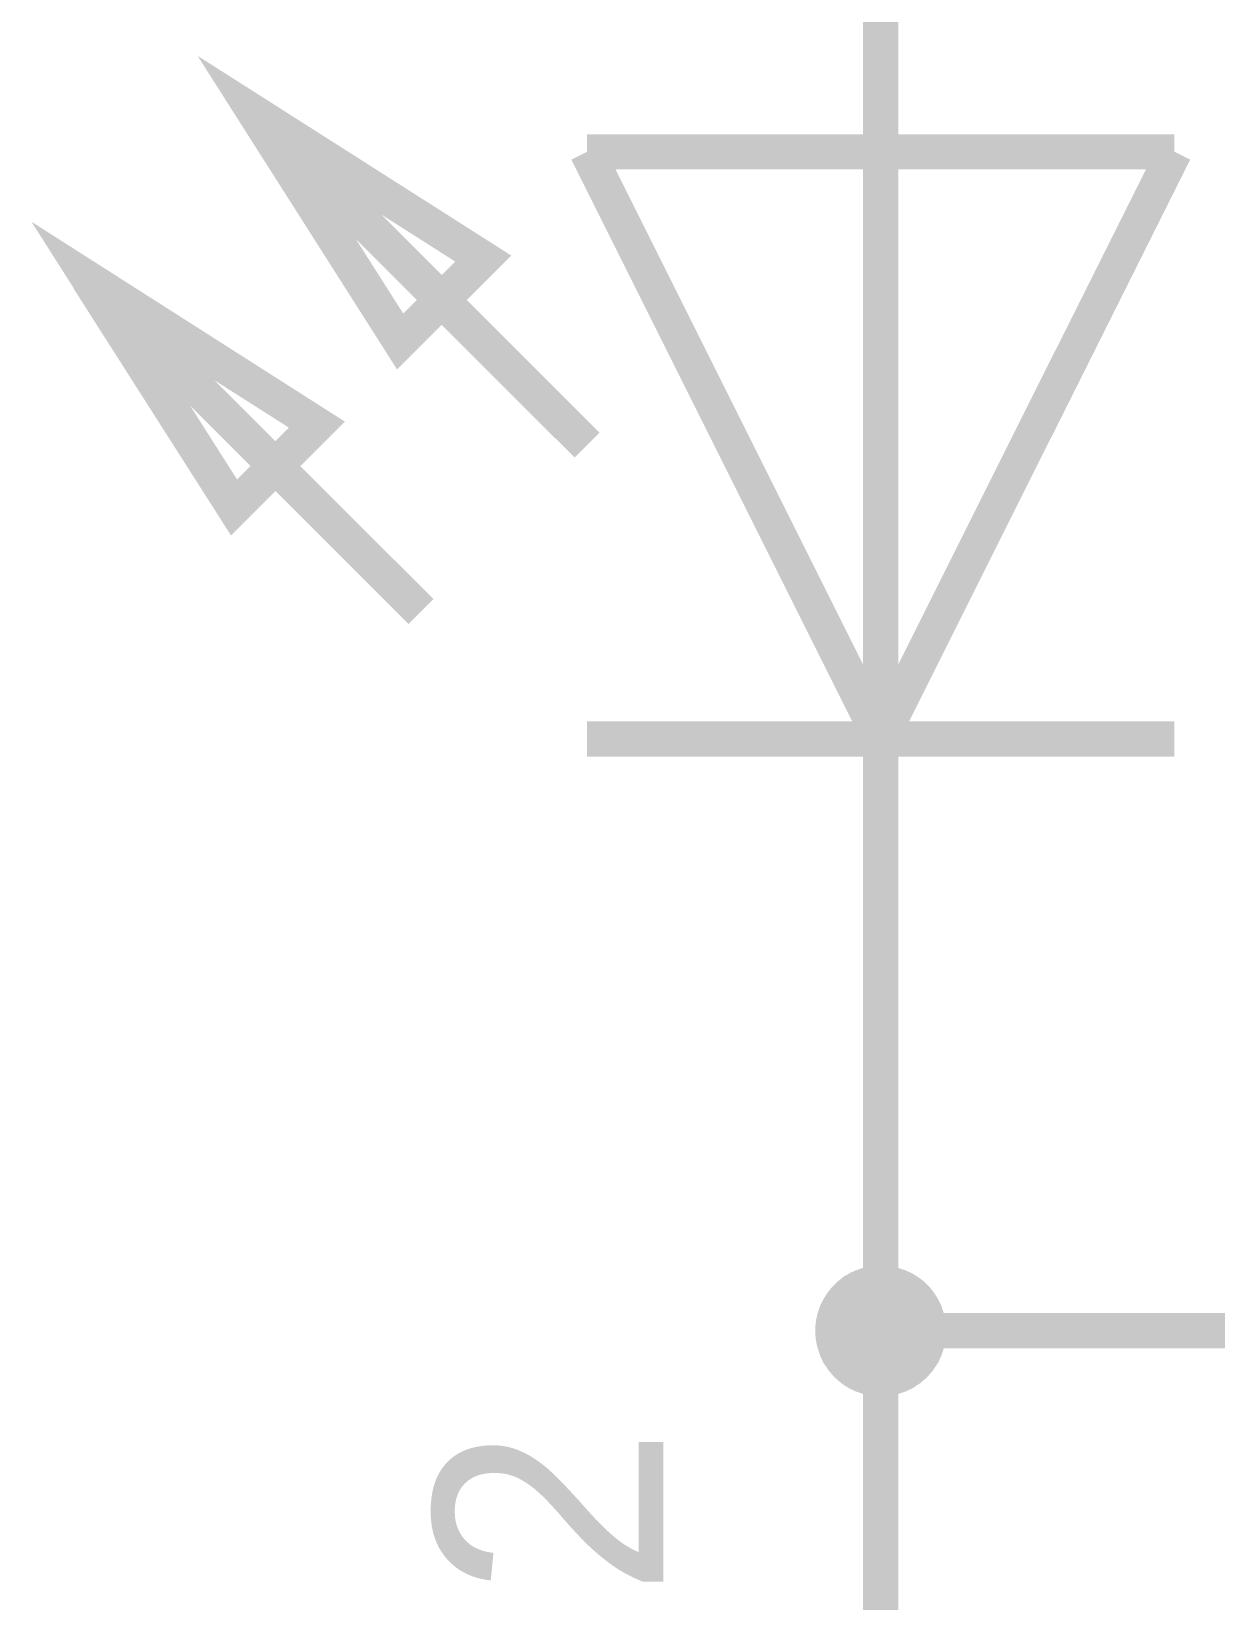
# Model space of a CAD drawing. Header units: millimetres. Extents: x 0 to 20.9, y 0 to 9.5.
# Drawn here: x 0.715 to 1.112, y 6.916 to 7.442 of the extents above; entities that cross this region are included whole.
import ezdxf

# ---------------------------------------------------------------- set-up
doc = ezdxf.new("R2010")
doc.units = ezdxf.units.MM
doc.header["$MEASUREMENT"] = 0
doc.layers.add('Sheet', color=255, linetype='Continuous')

msp = doc.modelspace()

# ---------------------------------------------------------------- linework, layer by layer
at = {"layer": 'Sheet'}
for points, const_width in [([(1.00006, 7.40151), (1.00006, 7.49998)], 0.0118), ([(0.90169, 7.30315), (0.79037, 7.41446)], 0.0118), ([(0.83904, 7.33792), (0.79037, 7.41446)], 0.0118), ([(0.86692, 7.3657), (0.79037, 7.41446)], 0.0118), ([(0.90169, 7.40151), (1.09853, 7.40151)], 0.0118), ([(0.90169, 7.40151), (1.00006, 7.20467)], 0.0118), ([(1.09853, 7.40151), (1.00006, 7.20467)], 0.0118), ([(1.00006, 7.20467), (1.00006, 7.40151)], 0.0118), ([(0.84603, 7.24738), (0.73461, 7.3588)], 0.0118), ([(0.81115, 7.31004), (0.73461, 7.3588)], 0.0118), ([(0.78338, 7.28226), (0.73461, 7.3588)], 0.0118), ([(0.90169, 7.20467), (1.09853, 7.20467)], 0.0118), ([(1.00006, 7.20467), (1.00006, 7.1062)], 0.0118), ([(1.00006, 7.00627), (1.00006, 7.1062)], 0.0118), ([(0.98011, 7.00627), (0.98011, 7.00732), (0.98021, 7.00836), (0.98032, 7.0093), (0.98053, 7.01034), (0.98074, 7.01128), (0.98105, 7.01222), (0.98136, 7.01316), (0.98168, 7.0141), (0.98209, 7.01494), (0.98251, 7.01577), (0.98303, 7.01661), (0.98356, 7.01744), (0.98408, 7.01818), (0.98471, 7.01901), (0.98533, 7.01974), (0.98596, 7.02037), (0.98669, 7.0211), (0.98742, 7.02173), (0.98815, 7.02225), (0.98888, 7.02287), (0.98972, 7.02329), (0.99055, 7.02381), (0.99139, 7.02423), (0.99233, 7.02465), (0.99327, 7.02496), (0.9941, 7.02528), (0.99504, 7.02559), (0.99609, 7.0258), (0.99703, 7.02601), (0.99807, 7.02611), (0.99901, 7.02622), (1.00006, 7.02622)], 0.0039), ([(0.98011, 7.00627), (0.98011, 7.00732), (0.98021, 7.00836), (0.98032, 7.0093), (0.98053, 7.01034), (0.98074, 7.01128), (0.98105, 7.01222), (0.98136, 7.01316), (0.98168, 7.0141), (0.98209, 7.01494), (0.98251, 7.01577), (0.98303, 7.01661), (0.98356, 7.01744), (0.98408, 7.01818), (0.98471, 7.01901), (0.98533, 7.01974), (0.98596, 7.02037), (0.98669, 7.0211), (0.98742, 7.02173), (0.98815, 7.02225), (0.98888, 7.02287), (0.98972, 7.02329), (0.99055, 7.02381), (0.99139, 7.02423), (0.99233, 7.02465), (0.99327, 7.02496), (0.9941, 7.02528), (0.99504, 7.02559), (0.99609, 7.0258), (0.99703, 7.02601), (0.99807, 7.02611), (0.99901, 7.02622), (1.00006, 7.02622)], 0.0039), ([(0.98011, 7.00627), (0.98011, 7.00732), (0.98021, 7.00836), (0.98032, 7.0093), (0.98053, 7.01034), (0.98074, 7.01128), (0.98105, 7.01222), (0.98136, 7.01316), (0.98168, 7.0141), (0.98209, 7.01494), (0.98251, 7.01577), (0.98303, 7.01661), (0.98356, 7.01744), (0.98408, 7.01818), (0.98471, 7.01901), (0.98533, 7.01974), (0.98596, 7.02037), (0.98669, 7.0211), (0.98742, 7.02173), (0.98815, 7.02225), (0.98888, 7.02287), (0.98972, 7.02329), (0.99055, 7.02381), (0.99139, 7.02423), (0.99233, 7.02465), (0.99327, 7.02496), (0.9941, 7.02528), (0.99504, 7.02559), (0.99609, 7.0258), (0.99703, 7.02601), (0.99807, 7.02611), (0.99901, 7.02622), (1.00006, 7.02622)], 0.0039), ([(0.98011, 7.00627), (0.98011, 7.00732), (0.98021, 7.00836), (0.98032, 7.0093), (0.98053, 7.01034), (0.98074, 7.01128), (0.98105, 7.01222), (0.98136, 7.01316), (0.98168, 7.0141), (0.98209, 7.01494), (0.98251, 7.01577), (0.98303, 7.01661), (0.98356, 7.01744), (0.98408, 7.01818), (0.98471, 7.01901), (0.98533, 7.01974), (0.98596, 7.02037), (0.98669, 7.0211), (0.98742, 7.02173), (0.98815, 7.02225), (0.98888, 7.02287), (0.98972, 7.02329), (0.99055, 7.02381), (0.99139, 7.02423), (0.99233, 7.02465), (0.99327, 7.02496), (0.9941, 7.02528), (0.99504, 7.02559), (0.99609, 7.0258), (0.99703, 7.02601), (0.99807, 7.02611), (0.99901, 7.02622), (1.00006, 7.02622)], 0.0039), ([(0.98011, 7.00627), (0.98011, 7.00732), (0.98021, 7.00836), (0.98032, 7.0093), (0.98053, 7.01034), (0.98074, 7.01128), (0.98105, 7.01222), (0.98136, 7.01316), (0.98168, 7.0141), (0.98209, 7.01494), (0.98251, 7.01577), (0.98303, 7.01661), (0.98356, 7.01744), (0.98408, 7.01818), (0.98471, 7.01901), (0.98533, 7.01974), (0.98596, 7.02037), (0.98669, 7.0211), (0.98742, 7.02173), (0.98815, 7.02225), (0.98888, 7.02287), (0.98972, 7.02329), (0.99055, 7.02381), (0.99139, 7.02423), (0.99233, 7.02465), (0.99327, 7.02496), (0.9941, 7.02528), (0.99504, 7.02559), (0.99609, 7.0258), (0.99703, 7.02601), (0.99807, 7.02611), (0.99901, 7.02622), (1.00006, 7.02622)], 0.0039), ([(0.98011, 7.00627), (0.98011, 7.00732), (0.98021, 7.00836), (0.98032, 7.0093), (0.98053, 7.01034), (0.98074, 7.01128), (0.98105, 7.01222), (0.98136, 7.01316), (0.98168, 7.0141), (0.98209, 7.01494), (0.98251, 7.01577), (0.98303, 7.01661), (0.98356, 7.01744), (0.98408, 7.01818), (0.98471, 7.01901), (0.98533, 7.01974), (0.98596, 7.02037), (0.98669, 7.0211), (0.98742, 7.02173), (0.98815, 7.02225), (0.98888, 7.02287), (0.98972, 7.02329), (0.99055, 7.02381), (0.99139, 7.02423), (0.99233, 7.02465), (0.99327, 7.02496), (0.9941, 7.02528), (0.99504, 7.02559), (0.99609, 7.0258), (0.99703, 7.02601), (0.99807, 7.02611), (0.99901, 7.02622), (1.00006, 7.02622)], 0.0039), ([(0.98011, 7.00627), (0.98011, 7.00732), (0.98021, 7.00836), (0.98032, 7.0093), (0.98053, 7.01034), (0.98074, 7.01128), (0.98105, 7.01222), (0.98136, 7.01316), (0.98168, 7.0141), (0.98209, 7.01494), (0.98251, 7.01577), (0.98303, 7.01661), (0.98356, 7.01744), (0.98408, 7.01818), (0.98471, 7.01901), (0.98533, 7.01974), (0.98596, 7.02037), (0.98669, 7.0211), (0.98742, 7.02173), (0.98815, 7.02225), (0.98888, 7.02287), (0.98972, 7.02329), (0.99055, 7.02381), (0.99139, 7.02423), (0.99233, 7.02465), (0.99327, 7.02496), (0.9941, 7.02528), (0.99504, 7.02559), (0.99609, 7.0258), (0.99703, 7.02601), (0.99807, 7.02611), (0.99901, 7.02622), (1.00006, 7.02622)], 0.0039), ([(0.98011, 7.00627), (0.98011, 7.00732), (0.98021, 7.00836), (0.98032, 7.0093), (0.98053, 7.01034), (0.98074, 7.01128), (0.98105, 7.01222), (0.98136, 7.01316), (0.98168, 7.0141), (0.98209, 7.01494), (0.98251, 7.01577), (0.98303, 7.01661), (0.98356, 7.01744), (0.98408, 7.01818), (0.98471, 7.01901), (0.98533, 7.01974), (0.98596, 7.02037), (0.98669, 7.0211), (0.98742, 7.02173), (0.98815, 7.02225), (0.98888, 7.02287), (0.98972, 7.02329), (0.99055, 7.02381), (0.99139, 7.02423), (0.99233, 7.02465), (0.99327, 7.02496), (0.9941, 7.02528), (0.99504, 7.02559), (0.99609, 7.0258), (0.99703, 7.02601), (0.99807, 7.02611), (0.99901, 7.02622), (1.00006, 7.02622)], 0.0039), ([(1.00006, 7.02622), (1.00006, 7.02622)], 0.0039), ([(1.00006, 7.02622), (1.0011, 7.02622), (1.00214, 7.02611), (1.00308, 7.02601), (1.00413, 7.0258), (1.00507, 7.02559), (1.00601, 7.02528), (1.00695, 7.02496), (1.00789, 7.02465), (1.00872, 7.02423), (1.00966, 7.02381), (1.0105, 7.02329), (1.01123, 7.02287), (1.01206, 7.02225), (1.01279, 7.02173), (1.01353, 7.0211), (1.01426, 7.02037), (1.01488, 7.01974), (1.01551, 7.01901), (1.01614, 7.01818), (1.01666, 7.01744), (1.01718, 7.01661), (1.0177, 7.01577), (1.01812, 7.01494), (1.01854, 7.0141), (1.01885, 7.01316), (1.01916, 7.01222), (1.01948, 7.01128), (1.01969, 7.01034), (1.0199, 7.0093), (1.02, 7.00836), (1.0201, 7.00732), (1.0201, 7.00627)], 0.0039), ([(1.00006, 7.02622), (1.00006, 7.02622)], 0.0039), ([(1.00006, 7.02622), (1.0011, 7.02622), (1.00214, 7.02611), (1.00308, 7.02601), (1.00413, 7.0258), (1.00507, 7.02559), (1.00601, 7.02528), (1.00695, 7.02496), (1.00789, 7.02465), (1.00872, 7.02423), (1.00966, 7.02381), (1.0105, 7.02329), (1.01123, 7.02287), (1.01206, 7.02225), (1.01279, 7.02173), (1.01353, 7.0211), (1.01426, 7.02037), (1.01488, 7.01974), (1.01551, 7.01901), (1.01614, 7.01818), (1.01666, 7.01744), (1.01718, 7.01661), (1.0177, 7.01577), (1.01812, 7.01494), (1.01854, 7.0141), (1.01885, 7.01316), (1.01916, 7.01222), (1.01948, 7.01128), (1.01969, 7.01034), (1.0199, 7.0093), (1.02, 7.00836), (1.0201, 7.00732), (1.0201, 7.00627)], 0.0039), ([(1.00006, 7.02622), (1.00006, 7.02622)], 0.0039), ([(1.00006, 7.02622), (1.0011, 7.02622), (1.00214, 7.02611), (1.00308, 7.02601), (1.00413, 7.0258), (1.00507, 7.02559), (1.00601, 7.02528), (1.00695, 7.02496), (1.00789, 7.02465), (1.00872, 7.02423), (1.00966, 7.02381), (1.0105, 7.02329), (1.01123, 7.02287), (1.01206, 7.02225), (1.01279, 7.02173), (1.01353, 7.0211), (1.01426, 7.02037), (1.01488, 7.01974), (1.01551, 7.01901), (1.01614, 7.01818), (1.01666, 7.01744), (1.01718, 7.01661), (1.0177, 7.01577), (1.01812, 7.01494), (1.01854, 7.0141), (1.01885, 7.01316), (1.01916, 7.01222), (1.01948, 7.01128), (1.01969, 7.01034), (1.0199, 7.0093), (1.02, 7.00836), (1.0201, 7.00732), (1.0201, 7.00627)], 0.0039), ([(1.00006, 7.02622), (1.00006, 7.02622)], 0.0039), ([(1.00006, 7.02622), (1.0011, 7.02622), (1.00214, 7.02611), (1.00308, 7.02601), (1.00413, 7.0258), (1.00507, 7.02559), (1.00601, 7.02528), (1.00695, 7.02496), (1.00789, 7.02465), (1.00872, 7.02423), (1.00966, 7.02381), (1.0105, 7.02329), (1.01123, 7.02287), (1.01206, 7.02225), (1.01279, 7.02173), (1.01353, 7.0211), (1.01426, 7.02037), (1.01488, 7.01974), (1.01551, 7.01901), (1.01614, 7.01818), (1.01666, 7.01744), (1.01718, 7.01661), (1.0177, 7.01577), (1.01812, 7.01494), (1.01854, 7.0141), (1.01885, 7.01316), (1.01916, 7.01222), (1.01948, 7.01128), (1.01969, 7.01034), (1.0199, 7.0093), (1.02, 7.00836), (1.0201, 7.00732), (1.0201, 7.00627)], 0.0039), ([(1.00006, 7.02622), (1.00006, 7.02622)], 0.0039), ([(1.00006, 7.02622), (1.0011, 7.02622), (1.00214, 7.02611), (1.00308, 7.02601), (1.00413, 7.0258), (1.00507, 7.02559), (1.00601, 7.02528), (1.00695, 7.02496), (1.00789, 7.02465), (1.00872, 7.02423), (1.00966, 7.02381), (1.0105, 7.02329), (1.01123, 7.02287), (1.01206, 7.02225), (1.01279, 7.02173), (1.01353, 7.0211), (1.01426, 7.02037), (1.01488, 7.01974), (1.01551, 7.01901), (1.01614, 7.01818), (1.01666, 7.01744), (1.01718, 7.01661), (1.0177, 7.01577), (1.01812, 7.01494), (1.01854, 7.0141), (1.01885, 7.01316), (1.01916, 7.01222), (1.01948, 7.01128), (1.01969, 7.01034), (1.0199, 7.0093), (1.02, 7.00836), (1.0201, 7.00732), (1.0201, 7.00627)], 0.0039), ([(1.00006, 7.02622), (1.00006, 7.02622)], 0.0039), ([(1.00006, 7.02622), (1.0011, 7.02622), (1.00214, 7.02611), (1.00308, 7.02601), (1.00413, 7.0258), (1.00507, 7.02559), (1.00601, 7.02528), (1.00695, 7.02496), (1.00789, 7.02465), (1.00872, 7.02423), (1.00966, 7.02381), (1.0105, 7.02329), (1.01123, 7.02287), (1.01206, 7.02225), (1.01279, 7.02173), (1.01353, 7.0211), (1.01426, 7.02037), (1.01488, 7.01974), (1.01551, 7.01901), (1.01614, 7.01818), (1.01666, 7.01744), (1.01718, 7.01661), (1.0177, 7.01577), (1.01812, 7.01494), (1.01854, 7.0141), (1.01885, 7.01316), (1.01916, 7.01222), (1.01948, 7.01128), (1.01969, 7.01034), (1.0199, 7.0093), (1.02, 7.00836), (1.0201, 7.00732), (1.0201, 7.00627)], 0.0039), ([(1.00006, 7.02622), (1.00006, 7.02622)], 0.0039), ([(1.00006, 7.02622), (1.0011, 7.02622), (1.00214, 7.02611), (1.00308, 7.02601), (1.00413, 7.0258), (1.00507, 7.02559), (1.00601, 7.02528), (1.00695, 7.02496), (1.00789, 7.02465), (1.00872, 7.02423), (1.00966, 7.02381), (1.0105, 7.02329), (1.01123, 7.02287), (1.01206, 7.02225), (1.01279, 7.02173), (1.01353, 7.0211), (1.01426, 7.02037), (1.01488, 7.01974), (1.01551, 7.01901), (1.01614, 7.01818), (1.01666, 7.01744), (1.01718, 7.01661), (1.0177, 7.01577), (1.01812, 7.01494), (1.01854, 7.0141), (1.01885, 7.01316), (1.01916, 7.01222), (1.01948, 7.01128), (1.01969, 7.01034), (1.0199, 7.0093), (1.02, 7.00836), (1.0201, 7.00732), (1.0201, 7.00627)], 0.0039), ([(1.00006, 7.02622), (1.00006, 7.02622)], 0.0039), ([(1.00006, 7.02622), (1.0011, 7.02622), (1.00214, 7.02611), (1.00308, 7.02601), (1.00413, 7.0258), (1.00507, 7.02559), (1.00601, 7.02528), (1.00695, 7.02496), (1.00789, 7.02465), (1.00872, 7.02423), (1.00966, 7.02381), (1.0105, 7.02329), (1.01123, 7.02287), (1.01206, 7.02225), (1.01279, 7.02173), (1.01353, 7.0211), (1.01426, 7.02037), (1.01488, 7.01974), (1.01551, 7.01901), (1.01614, 7.01818), (1.01666, 7.01744), (1.01718, 7.01661), (1.0177, 7.01577), (1.01812, 7.01494), (1.01854, 7.0141), (1.01885, 7.01316), (1.01916, 7.01222), (1.01948, 7.01128), (1.01969, 7.01034), (1.0199, 7.0093), (1.02, 7.00836), (1.0201, 7.00732), (1.0201, 7.00627)], 0.0039), ([(1.00006, 6.98622), (0.99901, 6.98622), (0.99807, 6.98633), (0.99703, 6.98643), (0.99609, 6.98664), (0.99504, 6.98685), (0.9941, 6.98716), (0.99327, 6.98747), (0.99233, 6.98779), (0.99139, 6.98821), (0.99055, 6.98862), (0.98972, 6.98915), (0.98888, 6.98967), (0.98815, 6.99019), (0.98742, 6.99082), (0.98669, 6.99144), (0.98596, 6.99207), (0.98533, 6.9928), (0.98471, 6.99353), (0.98408, 6.99426), (0.98356, 6.9951), (0.98303, 6.99583), (0.98251, 6.99666), (0.98209, 6.9976), (0.98168, 6.99844), (0.98136, 6.99938), (0.98105, 7.00032), (0.98074, 7.00126), (0.98053, 7.0022), (0.98032, 7.00324), (0.98021, 7.00418), (0.98011, 7.00523), (0.98011, 7.00627)], 0.0039), ([(0.98011, 7.00627), (0.98011, 7.00627)], 0.0039), ([(1.00006, 6.98622), (0.99901, 6.98622), (0.99807, 6.98633), (0.99703, 6.98643), (0.99609, 6.98664), (0.99504, 6.98685), (0.9941, 6.98716), (0.99327, 6.98747), (0.99233, 6.98779), (0.99139, 6.98821), (0.99055, 6.98862), (0.98972, 6.98915), (0.98888, 6.98967), (0.98815, 6.99019), (0.98742, 6.99082), (0.98669, 6.99144), (0.98596, 6.99207), (0.98533, 6.9928), (0.98471, 6.99353), (0.98408, 6.99426), (0.98356, 6.9951), (0.98303, 6.99583), (0.98251, 6.99666), (0.98209, 6.9976), (0.98168, 6.99844), (0.98136, 6.99938), (0.98105, 7.00032), (0.98074, 7.00126), (0.98053, 7.0022), (0.98032, 7.00324), (0.98021, 7.00418), (0.98011, 7.00523), (0.98011, 7.00627)], 0.0039), ([(0.98011, 7.00627), (0.98011, 7.00627)], 0.0039), ([(1.00006, 6.98622), (0.99901, 6.98622), (0.99807, 6.98633), (0.99703, 6.98643), (0.99609, 6.98664), (0.99504, 6.98685), (0.9941, 6.98716), (0.99327, 6.98747), (0.99233, 6.98779), (0.99139, 6.98821), (0.99055, 6.98862), (0.98972, 6.98915), (0.98888, 6.98967), (0.98815, 6.99019), (0.98742, 6.99082), (0.98669, 6.99144), (0.98596, 6.99207), (0.98533, 6.9928), (0.98471, 6.99353), (0.98408, 6.99426), (0.98356, 6.9951), (0.98303, 6.99583), (0.98251, 6.99666), (0.98209, 6.9976), (0.98168, 6.99844), (0.98136, 6.99938), (0.98105, 7.00032), (0.98074, 7.00126), (0.98053, 7.0022), (0.98032, 7.00324), (0.98021, 7.00418), (0.98011, 7.00523), (0.98011, 7.00627)], 0.0039), ([(0.98011, 7.00627), (0.98011, 7.00627)], 0.0039), ([(1.00006, 6.98622), (0.99901, 6.98622), (0.99807, 6.98633), (0.99703, 6.98643), (0.99609, 6.98664), (0.99504, 6.98685), (0.9941, 6.98716), (0.99327, 6.98747), (0.99233, 6.98779), (0.99139, 6.98821), (0.99055, 6.98862), (0.98972, 6.98915), (0.98888, 6.98967), (0.98815, 6.99019), (0.98742, 6.99082), (0.98669, 6.99144), (0.98596, 6.99207), (0.98533, 6.9928), (0.98471, 6.99353), (0.98408, 6.99426), (0.98356, 6.9951), (0.98303, 6.99583), (0.98251, 6.99666), (0.98209, 6.9976), (0.98168, 6.99844), (0.98136, 6.99938), (0.98105, 7.00032), (0.98074, 7.00126), (0.98053, 7.0022), (0.98032, 7.00324), (0.98021, 7.00418), (0.98011, 7.00523), (0.98011, 7.00627)], 0.0039), ([(0.98011, 7.00627), (0.98011, 7.00627)], 0.0039), ([(1.00006, 6.98622), (0.99901, 6.98622), (0.99807, 6.98633), (0.99703, 6.98643), (0.99609, 6.98664), (0.99504, 6.98685), (0.9941, 6.98716), (0.99327, 6.98747), (0.99233, 6.98779), (0.99139, 6.98821), (0.99055, 6.98862), (0.98972, 6.98915), (0.98888, 6.98967), (0.98815, 6.99019), (0.98742, 6.99082), (0.98669, 6.99144), (0.98596, 6.99207), (0.98533, 6.9928), (0.98471, 6.99353), (0.98408, 6.99426), (0.98356, 6.9951), (0.98303, 6.99583), (0.98251, 6.99666), (0.98209, 6.9976), (0.98168, 6.99844), (0.98136, 6.99938), (0.98105, 7.00032), (0.98074, 7.00126), (0.98053, 7.0022), (0.98032, 7.00324), (0.98021, 7.00418), (0.98011, 7.00523), (0.98011, 7.00627)], 0.0039), ([(0.98011, 7.00627), (0.98011, 7.00627)], 0.0039), ([(1.00006, 6.98622), (0.99901, 6.98622), (0.99807, 6.98633), (0.99703, 6.98643), (0.99609, 6.98664), (0.99504, 6.98685), (0.9941, 6.98716), (0.99327, 6.98747), (0.99233, 6.98779), (0.99139, 6.98821), (0.99055, 6.98862), (0.98972, 6.98915), (0.98888, 6.98967), (0.98815, 6.99019), (0.98742, 6.99082), (0.98669, 6.99144), (0.98596, 6.99207), (0.98533, 6.9928), (0.98471, 6.99353), (0.98408, 6.99426), (0.98356, 6.9951), (0.98303, 6.99583), (0.98251, 6.99666), (0.98209, 6.9976), (0.98168, 6.99844), (0.98136, 6.99938), (0.98105, 7.00032), (0.98074, 7.00126), (0.98053, 7.0022), (0.98032, 7.00324), (0.98021, 7.00418), (0.98011, 7.00523), (0.98011, 7.00627)], 0.0039), ([(0.98011, 7.00627), (0.98011, 7.00627)], 0.0039), ([(1.00006, 6.98622), (0.99901, 6.98622), (0.99807, 6.98633), (0.99703, 6.98643), (0.99609, 6.98664), (0.99504, 6.98685), (0.9941, 6.98716), (0.99327, 6.98747), (0.99233, 6.98779), (0.99139, 6.98821), (0.99055, 6.98862), (0.98972, 6.98915), (0.98888, 6.98967), (0.98815, 6.99019), (0.98742, 6.99082), (0.98669, 6.99144), (0.98596, 6.99207), (0.98533, 6.9928), (0.98471, 6.99353), (0.98408, 6.99426), (0.98356, 6.9951), (0.98303, 6.99583), (0.98251, 6.99666), (0.98209, 6.9976), (0.98168, 6.99844), (0.98136, 6.99938), (0.98105, 7.00032), (0.98074, 7.00126), (0.98053, 7.0022), (0.98032, 7.00324), (0.98021, 7.00418), (0.98011, 7.00523), (0.98011, 7.00627)], 0.0039), ([(0.98011, 7.00627), (0.98011, 7.00627)], 0.0039), ([(1.00006, 6.98622), (0.99901, 6.98622), (0.99807, 6.98633), (0.99703, 6.98643), (0.99609, 6.98664), (0.99504, 6.98685), (0.9941, 6.98716), (0.99327, 6.98747), (0.99233, 6.98779), (0.99139, 6.98821), (0.99055, 6.98862), (0.98972, 6.98915), (0.98888, 6.98967), (0.98815, 6.99019), (0.98742, 6.99082), (0.98669, 6.99144), (0.98596, 6.99207), (0.98533, 6.9928), (0.98471, 6.99353), (0.98408, 6.99426), (0.98356, 6.9951), (0.98303, 6.99583), (0.98251, 6.99666), (0.98209, 6.9976), (0.98168, 6.99844), (0.98136, 6.99938), (0.98105, 7.00032), (0.98074, 7.00126), (0.98053, 7.0022), (0.98032, 7.00324), (0.98021, 7.00418), (0.98011, 7.00523), (0.98011, 7.00627)], 0.0039), ([(0.98011, 7.00627), (0.98011, 7.00627)], 0.0039), ([(1.4001, 6.89997), (1.4001, 7.00627), (1.00006, 7.00627), (1.00006, 6.89997)], 0.0118), ([(1.0201, 7.00627), (1.0201, 7.00523), (1.02, 7.00418), (1.0199, 7.00324), (1.01969, 7.0022), (1.01948, 7.00126), (1.01916, 7.00032), (1.01885, 6.99938), (1.01854, 6.99844), (1.01812, 6.9976), (1.0177, 6.99666), (1.01718, 6.99583), (1.01666, 6.9951), (1.01614, 6.99426), (1.01551, 6.99353), (1.01488, 6.9928), (1.01426, 6.99207), (1.01353, 6.99144), (1.01279, 6.99082), (1.01206, 6.99019), (1.01123, 6.98967), (1.0105, 6.98915), (1.00966, 6.98862), (1.00872, 6.98821), (1.00789, 6.98779), (1.00695, 6.98747), (1.00601, 6.98716), (1.00507, 6.98685), (1.00413, 6.98664), (1.00308, 6.98643), (1.00214, 6.98633), (1.0011, 6.98622), (1.00006, 6.98622)], 0.0039), ([(1.0201, 7.00627), (1.0201, 7.00523), (1.02, 7.00418), (1.0199, 7.00324), (1.01969, 7.0022), (1.01948, 7.00126), (1.01916, 7.00032), (1.01885, 6.99938), (1.01854, 6.99844), (1.01812, 6.9976), (1.0177, 6.99666), (1.01718, 6.99583), (1.01666, 6.9951), (1.01614, 6.99426), (1.01551, 6.99353), (1.01488, 6.9928), (1.01426, 6.99207), (1.01353, 6.99144), (1.01279, 6.99082), (1.01206, 6.99019), (1.01123, 6.98967), (1.0105, 6.98915), (1.00966, 6.98862), (1.00872, 6.98821), (1.00789, 6.98779), (1.00695, 6.98747), (1.00601, 6.98716), (1.00507, 6.98685), (1.00413, 6.98664), (1.00308, 6.98643), (1.00214, 6.98633), (1.0011, 6.98622), (1.00006, 6.98622)], 0.0039), ([(1.0201, 7.00627), (1.0201, 7.00523), (1.02, 7.00418), (1.0199, 7.00324), (1.01969, 7.0022), (1.01948, 7.00126), (1.01916, 7.00032), (1.01885, 6.99938), (1.01854, 6.99844), (1.01812, 6.9976), (1.0177, 6.99666), (1.01718, 6.99583), (1.01666, 6.9951), (1.01614, 6.99426), (1.01551, 6.99353), (1.01488, 6.9928), (1.01426, 6.99207), (1.01353, 6.99144), (1.01279, 6.99082), (1.01206, 6.99019), (1.01123, 6.98967), (1.0105, 6.98915), (1.00966, 6.98862), (1.00872, 6.98821), (1.00789, 6.98779), (1.00695, 6.98747), (1.00601, 6.98716), (1.00507, 6.98685), (1.00413, 6.98664), (1.00308, 6.98643), (1.00214, 6.98633), (1.0011, 6.98622), (1.00006, 6.98622)], 0.0039), ([(1.0201, 7.00627), (1.0201, 7.00523), (1.02, 7.00418), (1.0199, 7.00324), (1.01969, 7.0022), (1.01948, 7.00126), (1.01916, 7.00032), (1.01885, 6.99938), (1.01854, 6.99844), (1.01812, 6.9976), (1.0177, 6.99666), (1.01718, 6.99583), (1.01666, 6.9951), (1.01614, 6.99426), (1.01551, 6.99353), (1.01488, 6.9928), (1.01426, 6.99207), (1.01353, 6.99144), (1.01279, 6.99082), (1.01206, 6.99019), (1.01123, 6.98967), (1.0105, 6.98915), (1.00966, 6.98862), (1.00872, 6.98821), (1.00789, 6.98779), (1.00695, 6.98747), (1.00601, 6.98716), (1.00507, 6.98685), (1.00413, 6.98664), (1.00308, 6.98643), (1.00214, 6.98633), (1.0011, 6.98622), (1.00006, 6.98622)], 0.0039), ([(1.0201, 7.00627), (1.0201, 7.00523), (1.02, 7.00418), (1.0199, 7.00324), (1.01969, 7.0022), (1.01948, 7.00126), (1.01916, 7.00032), (1.01885, 6.99938), (1.01854, 6.99844), (1.01812, 6.9976), (1.0177, 6.99666), (1.01718, 6.99583), (1.01666, 6.9951), (1.01614, 6.99426), (1.01551, 6.99353), (1.01488, 6.9928), (1.01426, 6.99207), (1.01353, 6.99144), (1.01279, 6.99082), (1.01206, 6.99019), (1.01123, 6.98967), (1.0105, 6.98915), (1.00966, 6.98862), (1.00872, 6.98821), (1.00789, 6.98779), (1.00695, 6.98747), (1.00601, 6.98716), (1.00507, 6.98685), (1.00413, 6.98664), (1.00308, 6.98643), (1.00214, 6.98633), (1.0011, 6.98622), (1.00006, 6.98622)], 0.0039), ([(1.0201, 7.00627), (1.0201, 7.00523), (1.02, 7.00418), (1.0199, 7.00324), (1.01969, 7.0022), (1.01948, 7.00126), (1.01916, 7.00032), (1.01885, 6.99938), (1.01854, 6.99844), (1.01812, 6.9976), (1.0177, 6.99666), (1.01718, 6.99583), (1.01666, 6.9951), (1.01614, 6.99426), (1.01551, 6.99353), (1.01488, 6.9928), (1.01426, 6.99207), (1.01353, 6.99144), (1.01279, 6.99082), (1.01206, 6.99019), (1.01123, 6.98967), (1.0105, 6.98915), (1.00966, 6.98862), (1.00872, 6.98821), (1.00789, 6.98779), (1.00695, 6.98747), (1.00601, 6.98716), (1.00507, 6.98685), (1.00413, 6.98664), (1.00308, 6.98643), (1.00214, 6.98633), (1.0011, 6.98622), (1.00006, 6.98622)], 0.0039), ([(1.0201, 7.00627), (1.0201, 7.00523), (1.02, 7.00418), (1.0199, 7.00324), (1.01969, 7.0022), (1.01948, 7.00126), (1.01916, 7.00032), (1.01885, 6.99938), (1.01854, 6.99844), (1.01812, 6.9976), (1.0177, 6.99666), (1.01718, 6.99583), (1.01666, 6.9951), (1.01614, 6.99426), (1.01551, 6.99353), (1.01488, 6.9928), (1.01426, 6.99207), (1.01353, 6.99144), (1.01279, 6.99082), (1.01206, 6.99019), (1.01123, 6.98967), (1.0105, 6.98915), (1.00966, 6.98862), (1.00872, 6.98821), (1.00789, 6.98779), (1.00695, 6.98747), (1.00601, 6.98716), (1.00507, 6.98685), (1.00413, 6.98664), (1.00308, 6.98643), (1.00214, 6.98633), (1.0011, 6.98622), (1.00006, 6.98622)], 0.0039), ([(1.0201, 7.00627), (1.0201, 7.00523), (1.02, 7.00418), (1.0199, 7.00324), (1.01969, 7.0022), (1.01948, 7.00126), (1.01916, 7.00032), (1.01885, 6.99938), (1.01854, 6.99844), (1.01812, 6.9976), (1.0177, 6.99666), (1.01718, 6.99583), (1.01666, 6.9951), (1.01614, 6.99426), (1.01551, 6.99353), (1.01488, 6.9928), (1.01426, 6.99207), (1.01353, 6.99144), (1.01279, 6.99082), (1.01206, 6.99019), (1.01123, 6.98967), (1.0105, 6.98915), (1.00966, 6.98862), (1.00872, 6.98821), (1.00789, 6.98779), (1.00695, 6.98747), (1.00601, 6.98716), (1.00507, 6.98685), (1.00413, 6.98664), (1.00308, 6.98643), (1.00214, 6.98633), (1.0011, 6.98622), (1.00006, 6.98622)], 0.0039), ([(1.0201, 7.00627), (1.0201, 7.00627), (1.0201, 7.00627), (1.0201, 7.00627), (1.0201, 7.00627), (1.0201, 7.00627), (1.0201, 7.00627), (1.0201, 7.00627), (1.0201, 7.00627), (1.0201, 7.00627), (1.0201, 7.00627), (1.0201, 7.00627), (1.0201, 7.00627), (1.0201, 7.00627), (1.0201, 7.00627), (1.0201, 7.00627), (1.0201, 7.00627), (1.0201, 7.00627), (1.0201, 7.00627), (1.0201, 7.00627), (1.0201, 7.00627), (1.0201, 7.00627), (1.0201, 7.00627), (1.0201, 7.00627), (1.0201, 7.00627), (1.0201, 7.00627), (1.0201, 7.00627), (1.0201, 7.00627), (1.0201, 7.00627), (1.0201, 7.00627), (1.0201, 7.00627), (1.0201, 7.00627), (1.0201, 7.00627)], 0.0039), ([(1.0201, 7.00627), (1.0201, 7.00627)], 0.0039), ([(1.0201, 7.00627), (1.0201, 7.00627), (1.0201, 7.00627), (1.0201, 7.00627), (1.0201, 7.00627), (1.0201, 7.00627), (1.0201, 7.00627), (1.0201, 7.00627), (1.0201, 7.00627), (1.0201, 7.00627), (1.0201, 7.00627), (1.0201, 7.00627), (1.0201, 7.00627), (1.0201, 7.00627), (1.0201, 7.00627), (1.0201, 7.00627), (1.0201, 7.00627), (1.0201, 7.00627), (1.0201, 7.00627), (1.0201, 7.00627), (1.0201, 7.00627), (1.0201, 7.00627), (1.0201, 7.00627), (1.0201, 7.00627), (1.0201, 7.00627), (1.0201, 7.00627), (1.0201, 7.00627), (1.0201, 7.00627), (1.0201, 7.00627), (1.0201, 7.00627), (1.0201, 7.00627), (1.0201, 7.00627), (1.0201, 7.00627)], 0.0039), ([(1.0201, 7.00627), (1.0201, 7.00627)], 0.0039), ([(1.0201, 7.00627), (1.0201, 7.00627), (1.0201, 7.00627), (1.0201, 7.00627), (1.0201, 7.00627), (1.0201, 7.00627), (1.0201, 7.00627), (1.0201, 7.00627), (1.0201, 7.00627), (1.0201, 7.00627), (1.0201, 7.00627), (1.0201, 7.00627), (1.0201, 7.00627), (1.0201, 7.00627), (1.0201, 7.00627), (1.0201, 7.00627), (1.0201, 7.00627), (1.0201, 7.00627), (1.0201, 7.00627), (1.0201, 7.00627), (1.0201, 7.00627), (1.0201, 7.00627), (1.0201, 7.00627), (1.0201, 7.00627), (1.0201, 7.00627), (1.0201, 7.00627), (1.0201, 7.00627), (1.0201, 7.00627), (1.0201, 7.00627), (1.0201, 7.00627), (1.0201, 7.00627), (1.0201, 7.00627), (1.0201, 7.00627)], 0.0039), ([(1.0201, 7.00627), (1.0201, 7.00627)], 0.0039), ([(1.0201, 7.00627), (1.0201, 7.00627), (1.0201, 7.00627), (1.0201, 7.00627), (1.0201, 7.00627), (1.0201, 7.00627), (1.0201, 7.00627), (1.0201, 7.00627), (1.0201, 7.00627), (1.0201, 7.00627), (1.0201, 7.00627), (1.0201, 7.00627), (1.0201, 7.00627), (1.0201, 7.00627), (1.0201, 7.00627), (1.0201, 7.00627), (1.0201, 7.00627), (1.0201, 7.00627), (1.0201, 7.00627), (1.0201, 7.00627), (1.0201, 7.00627), (1.0201, 7.00627), (1.0201, 7.00627), (1.0201, 7.00627), (1.0201, 7.00627), (1.0201, 7.00627), (1.0201, 7.00627), (1.0201, 7.00627), (1.0201, 7.00627), (1.0201, 7.00627), (1.0201, 7.00627), (1.0201, 7.00627), (1.0201, 7.00627)], 0.0039), ([(1.0201, 7.00627), (1.0201, 7.00627)], 0.0039), ([(1.0201, 7.00627), (1.0201, 7.00627), (1.0201, 7.00627), (1.0201, 7.00627), (1.0201, 7.00627), (1.0201, 7.00627), (1.0201, 7.00627), (1.0201, 7.00627), (1.0201, 7.00627), (1.0201, 7.00627), (1.0201, 7.00627), (1.0201, 7.00627), (1.0201, 7.00627), (1.0201, 7.00627), (1.0201, 7.00627), (1.0201, 7.00627), (1.0201, 7.00627), (1.0201, 7.00627), (1.0201, 7.00627), (1.0201, 7.00627), (1.0201, 7.00627), (1.0201, 7.00627), (1.0201, 7.00627), (1.0201, 7.00627), (1.0201, 7.00627), (1.0201, 7.00627), (1.0201, 7.00627), (1.0201, 7.00627), (1.0201, 7.00627), (1.0201, 7.00627), (1.0201, 7.00627), (1.0201, 7.00627), (1.0201, 7.00627)], 0.0039), ([(1.0201, 7.00627), (1.0201, 7.00627)], 0.0039), ([(1.0201, 7.00627), (1.0201, 7.00627), (1.0201, 7.00627), (1.0201, 7.00627), (1.0201, 7.00627), (1.0201, 7.00627), (1.0201, 7.00627), (1.0201, 7.00627), (1.0201, 7.00627), (1.0201, 7.00627), (1.0201, 7.00627), (1.0201, 7.00627), (1.0201, 7.00627), (1.0201, 7.00627), (1.0201, 7.00627), (1.0201, 7.00627), (1.0201, 7.00627), (1.0201, 7.00627), (1.0201, 7.00627), (1.0201, 7.00627), (1.0201, 7.00627), (1.0201, 7.00627), (1.0201, 7.00627), (1.0201, 7.00627), (1.0201, 7.00627), (1.0201, 7.00627), (1.0201, 7.00627), (1.0201, 7.00627), (1.0201, 7.00627), (1.0201, 7.00627), (1.0201, 7.00627), (1.0201, 7.00627), (1.0201, 7.00627)], 0.0039), ([(1.0201, 7.00627), (1.0201, 7.00627)], 0.0039), ([(1.0201, 7.00627), (1.0201, 7.00627), (1.0201, 7.00627), (1.0201, 7.00627), (1.0201, 7.00627), (1.0201, 7.00627), (1.0201, 7.00627), (1.0201, 7.00627), (1.0201, 7.00627), (1.0201, 7.00627), (1.0201, 7.00627), (1.0201, 7.00627), (1.0201, 7.00627), (1.0201, 7.00627), (1.0201, 7.00627), (1.0201, 7.00627), (1.0201, 7.00627), (1.0201, 7.00627), (1.0201, 7.00627), (1.0201, 7.00627), (1.0201, 7.00627), (1.0201, 7.00627), (1.0201, 7.00627), (1.0201, 7.00627), (1.0201, 7.00627), (1.0201, 7.00627), (1.0201, 7.00627), (1.0201, 7.00627), (1.0201, 7.00627), (1.0201, 7.00627), (1.0201, 7.00627), (1.0201, 7.00627), (1.0201, 7.00627)], 0.0039), ([(1.0201, 7.00627), (1.0201, 7.00627)], 0.0039), ([(1.0201, 7.00627), (1.0201, 7.00627), (1.0201, 7.00627), (1.0201, 7.00627), (1.0201, 7.00627), (1.0201, 7.00627), (1.0201, 7.00627), (1.0201, 7.00627), (1.0201, 7.00627), (1.0201, 7.00627), (1.0201, 7.00627), (1.0201, 7.00627), (1.0201, 7.00627), (1.0201, 7.00627), (1.0201, 7.00627), (1.0201, 7.00627), (1.0201, 7.00627), (1.0201, 7.00627), (1.0201, 7.00627), (1.0201, 7.00627), (1.0201, 7.00627), (1.0201, 7.00627), (1.0201, 7.00627), (1.0201, 7.00627), (1.0201, 7.00627), (1.0201, 7.00627), (1.0201, 7.00627), (1.0201, 7.00627), (1.0201, 7.00627), (1.0201, 7.00627), (1.0201, 7.00627), (1.0201, 7.00627), (1.0201, 7.00627)], 0.0039), ([(1.0201, 7.00627), (1.0201, 7.00627)], 0.0039)]:
    msp.add_lwpolyline(points, dxfattribs=dict(at, const_width=const_width))
for points, const_width in [([(0.79037, 7.41446), (0.83904, 7.33792), (0.86692, 7.3657), (0.79037, 7.41446)], 0.0118), ([(0.79037, 7.41446), (0.83904, 7.33792), (0.86692, 7.3657), (0.79037, 7.41446)], 0.0039), ([(0.73472, 7.3588), (0.78338, 7.28226), (0.81115, 7.31004), (0.73472, 7.3588)], 0.0118), ([(0.73472, 7.3588), (0.78338, 7.28226), (0.81115, 7.31004), (0.73472, 7.3588)], 0.0039)]:
    msp.add_lwpolyline(points, close=True, dxfattribs=dict(at, const_width=const_width))
at = {"layer": 'Sheet', "const_width": 0.02}
msp.add_lwpolyline([(0.99, 7.0063, 1), (1.01, 7.0063, 1)], format="xyb", close=True, dxfattribs=at)

# ---------------------------------------------------------------- texts
at = {"layer": 'Sheet'}
msp.add_text('2', height=0.07686, rotation=90, dxfattribs=at).set_placement((0.92727, 6.91699))

doc.saveas('drawing.dxf')
